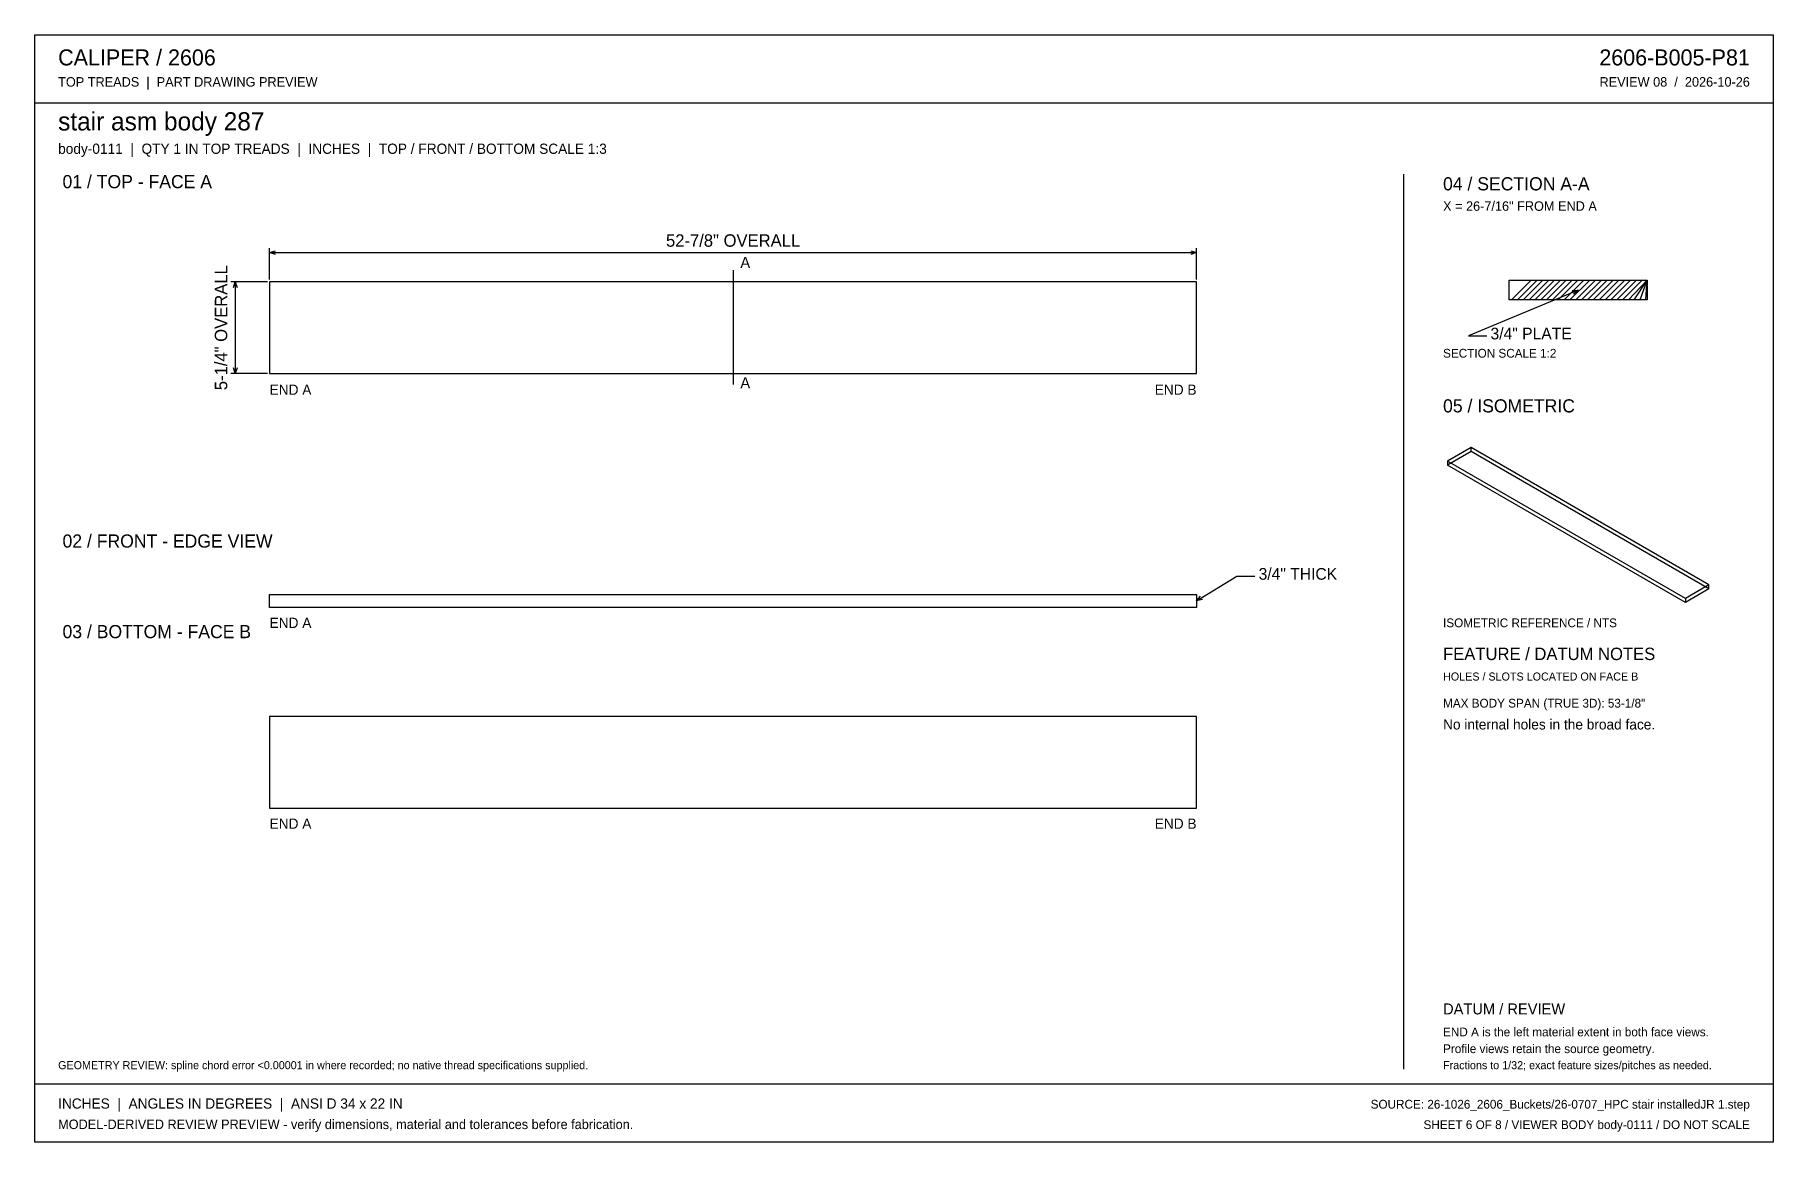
# Model space of a CAD drawing. Header units: inches. Extents: x 1.4 to 100.6, y 1.4 to 64.6.
import ezdxf
from ezdxf.enums import TextEntityAlignment as Align

# ---------------------------------------------------------------- set-up
doc = ezdxf.new("R2010")
doc.units = ezdxf.units.IN
doc.header["$MEASUREMENT"] = 0

msp = doc.modelspace()

# ---------------------------------------------------------------- linework, layer by layer
at = {"layer": 'ANNOTATION'}
for p, q in [((14.813, 50.619), (14.813, 52.411)), ((14.813, 52.161), (15.146, 52.265)), ((14.813, 52.161), (67.688, 52.161)), ((15.146, 52.057), (14.813, 52.161)), ((67.354, 52.265), (67.688, 52.161)), ((67.688, 52.161), (67.354, 52.057)), ((67.688, 50.619), (67.688, 52.411)), ((41.25, 51.161), (41.25, 44.631)), ((14.688, 50.494), (12.604, 50.494)), ((12.75, 50.161), (12.854, 50.494)), ((12.854, 50.494), (12.854, 45.256)), ((12.854, 50.494), (12.958, 50.161)), ((89.458, 50.021), (83.208, 47.417)), ((89.111, 49.989), (89.458, 50.021)), ((89.458, 50.021), (89.191, 49.796)), ((83.208, 47.417), (84.25, 47.417)), ((14.688, 45.256), (12.604, 45.256)), ((12.854, 45.256), (12.75, 45.589)), ((12.958, 45.589), (12.854, 45.256)), ((67.688, 32.292), (69.979, 33.708)), ((69.979, 33.708), (71.021, 33.708)), ((67.688, 32.292), (67.916, 32.556)), ((68.026, 32.378), (67.688, 32.292))]:
    msp.add_line(p, q, dxfattribs=at)
at = {"layer": 'OUTLINE'}
for p, q in [((1.417, 64.583), (100.583, 64.583)), ((1.417, 1.417), (1.417, 64.583)), ((100.583, 64.583), (100.583, 1.417)), ((1.417, 60.708), (100.583, 60.708)), ((79.5, 56.625), (79.5, 5.583)), ((85.529, 50.583), (93.387, 50.583)), ((85.529, 49.458), (85.529, 50.583)), ((85.654, 49.458), (86.779, 50.583)), ((85.988, 49.458), (87.113, 50.583)), ((86.321, 49.458), (87.446, 50.583)), ((86.654, 49.458), (87.779, 50.583)), ((86.988, 49.458), (88.113, 50.583)), ((87.321, 49.458), (88.446, 50.583)), ((87.654, 49.458), (88.779, 50.583)), ((87.988, 49.458), (89.113, 50.583)), ((88.321, 49.458), (89.446, 50.583)), ((88.654, 49.458), (89.779, 50.583)), ((88.988, 49.458), (90.113, 50.583)), ((89.321, 49.458), (90.446, 50.583)), ((89.654, 49.458), (90.779, 50.583)), ((89.988, 49.458), (91.113, 50.583)), ((90.321, 49.458), (91.446, 50.583)), ((90.654, 49.458), (91.779, 50.583)), ((90.988, 49.458), (92.113, 50.583)), ((91.321, 49.458), (92.446, 50.583)), ((91.654, 49.458), (92.779, 50.583)), ((91.988, 49.458), (93.113, 50.583)), ((92.321, 49.458), (93.387, 50.583)), ((92.654, 49.458), (93.387, 50.583)), ((92.988, 49.458), (93.387, 50.583)), ((93.321, 49.458), (93.387, 50.583)), ((93.387, 50.583), (93.387, 49.458)), ((67.688, 50.494), (14.813, 50.494)), ((14.813, 50.494), (14.813, 45.256)), ((67.688, 45.256), (67.688, 50.494)), ((93.387, 49.458), (85.529, 49.458)), ((14.813, 45.256), (67.688, 45.256)), ((83.345, 41.042), (82, 40.266)), ((83.345, 40.82), (82, 40.044)), ((83.345, 40.82), (83.345, 41.042)), ((96.917, 33.206), (83.345, 41.042)), ((96.917, 32.984), (83.345, 40.82)), ((82, 40.266), (82, 40.044)), ((95.572, 32.43), (82, 40.266)), ((95.572, 32.208), (82, 40.044)), ((96.917, 33.206), (95.572, 32.43)), ((96.917, 32.984), (95.572, 32.208)), ((96.917, 32.984), (96.917, 33.206)), ((14.813, 32.667), (67.688, 32.667)), ((14.813, 31.917), (14.813, 32.667)), ((67.688, 31.917), (14.813, 31.917)), ((67.688, 32.667), (67.688, 31.917)), ((95.572, 32.43), (95.572, 32.208)), ((67.688, 25.703), (14.813, 25.703)), ((14.813, 25.703), (14.813, 20.464)), ((67.688, 20.464), (67.688, 25.703)), ((14.813, 20.464), (67.688, 20.464)), ((1.417, 4.75), (100.583, 4.75)), ((100.583, 1.417), (1.417, 1.417))]:
    msp.add_line(p, q, dxfattribs=at)

# ---------------------------------------------------------------- texts
at = {"layer": 'ANNOTATION'}
for s, height, p in [('CALIPER / 2606', 0.91667, (2.75, 62.833)), ('TOP TREADS  |  PART DRAWING PREVIEW', 0.54167, (2.75, 61.625)), ('stair asm body 287', 1.04167, (2.75, 59.125)), ('body-0111  |  QTY 1 IN TOP TREADS  |  INCHES  |  TOP / FRONT / BOTTOM SCALE 1:3', 0.58333, (2.75, 57.792)), ('01 / TOP - FACE A', 0.75, (3, 55.833)), ('04 / SECTION A-A', 0.75, (81.75, 55.708)), ('X = 26-7/16" FROM END A', 0.54167, (81.75, 54.542)), ('A', 0.625, (41.667, 51.286)), ('3/4" PLATE', 0.6667, (84.458, 47.208)), ('SECTION SCALE 1:2', 0.5, (81.75, 46.167)), ('END A', 0.5833, (14.813, 44.047)), ('A', 0.625, (41.667, 44.422)), ('05 / ISOMETRIC', 0.75, (81.75, 43.042)), ('02 / FRONT - EDGE VIEW', 0.75, (3, 35.333)), ('3/4" THICK', 0.6667, (71.229, 33.5)), ('03 / BOTTOM - FACE B', 0.75, (3, 30.167)), ('END A', 0.5833, (14.813, 30.75)), ('ISOMETRIC REFERENCE / NTS', 0.5, (81.75, 30.792)), ('FEATURE / DATUM NOTES', 0.70833, (81.75, 28.917)), ('HOLES / SLOTS LOCATED ON FACE B', 0.45833, (81.75, 27.75)), ('MAX BODY SPAN (TRUE 3D): 53-1/8"', 0.5, (81.75, 26.208)), ('No internal holes in the broad face.', 0.58333, (81.75, 24.958)), ('END A', 0.5833, (14.813, 19.297)), ('DATUM / REVIEW', 0.625, (81.75, 8.708)), ('END A is the left material extent in both face views.', 0.5, (81.75, 7.458)), ('Profile views retain the source geometry.', 0.5, (81.75, 6.5)), ('GEOMETRY REVIEW: spline chord error <0.00001 in where recorded; no native thread specifications supplied.', 0.458333, (2.75, 5.583)), ('Fractions to 1/32; exact feature sizes/pitches as needed.', 0.45833, (81.75, 5.583)), ('INCHES  |  ANGLES IN DEGREES  |  ANSI D 34 x 22 IN', 0.58333, (2.75, 3.333)), ('MODEL-DERIVED REVIEW PREVIEW - verify dimensions, material and tolerances before fabrication.', 0.54167, (2.75, 2.167))]:
    msp.add_text(s, height=height, dxfattribs=at).set_placement(p)
for s, height, p in [('2606-B005-P81', 0.91667, (99.25, 62.833)), ('REVIEW 08  /  2026-10-26', 0.54167, (99.25, 61.625)), ('END B', 0.5833, (67.688, 44.047)), ('END B', 0.5833, (67.688, 19.297)), ('SOURCE: 26-1026_2606_Buckets/26-0707_HPC stair installedJR 1.step', 0.5, (99.25, 3.333)), ('SHEET 6 OF 8 / VIEWER BODY body-0111 / DO NOT SCALE', 0.5, (99.25, 2.167))]:
    msp.add_text(s, height=height, dxfattribs=at).set_placement(p, align=Align.RIGHT)
msp.add_text('52-7/8" OVERALL', height=0.70833, dxfattribs=at).set_placement((41.25, 52.494), align=Align.CENTER)
msp.add_text('5-1/4" OVERALL', height=0.70833, rotation=90, dxfattribs=at).set_placement((12.396, 47.875), align=Align.CENTER)

doc.saveas('drawing.dxf')
